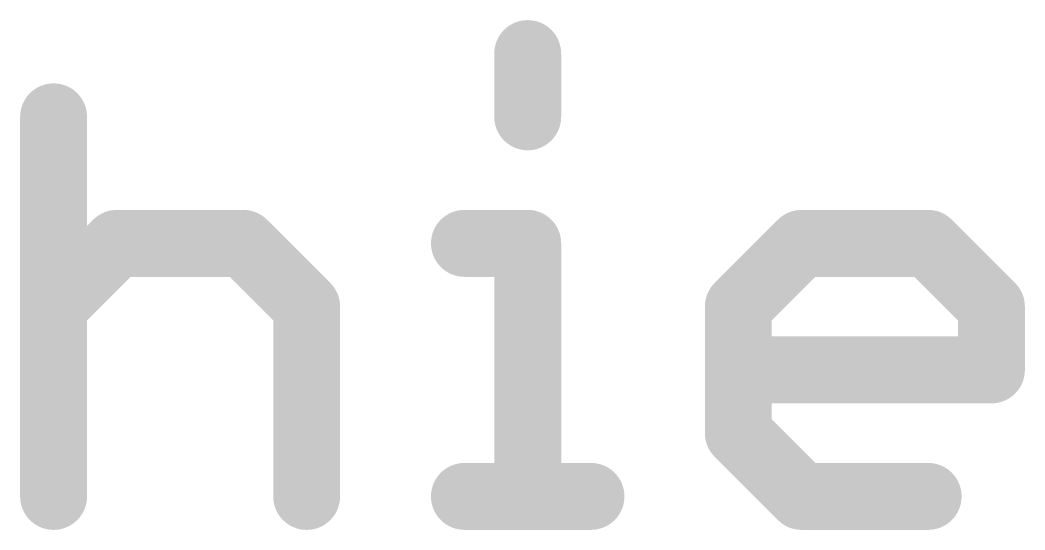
# Model space of a CAD drawing. Extents: x -16 to 95, y -11 to 53.
# Drawn here: x 24.71 to 28.141, y 39.878 to 41.619 of the extents above; entities that cross this region are included whole.
import ezdxf

# ---------------------------------------------------------------- set-up
doc = ezdxf.new("R2010")
doc.units = 0
doc.layers.add('21', color=41, linetype='CONTINUOUS')

msp = doc.modelspace()

# ---------------------------------------------------------------- linework, layer by layer
at = {"layer": '21', "const_width": 0.1143}
for points in [[(26.5004, 41.5049, 1), (26.3861, 41.5049)], [(24.8811, 41.2888, 1), (24.7668, 41.2888)], [(26.3861, 41.2888, 1), (26.5004, 41.2888)], [(25.04, 40.9138, 1), (25.04, 40.7995)], [(25.0804, 40.8162, 1), (24.9996, 40.897)], [(25.5126, 40.897, 1), (25.4318, 40.8162)], [(25.4722, 40.7995, 1), (25.4722, 40.9138)], [(26.2272, 40.9138, 1), (26.2272, 40.7995)], [(26.5004, 40.8566, 1), (26.3861, 40.8566)], [(26.4433, 40.7995, 1), (26.4433, 40.9138)], [(27.3788, 40.9138, 1), (27.3788, 40.7995)], [(27.4192, 40.8162, 1), (27.3384, 40.897)], [(27.8514, 40.897, 1), (27.7706, 40.8162)], [(27.811, 40.7995, 1), (27.811, 40.9138)], [(24.7835, 40.681, 1), (24.8643, 40.6001)], [(25.7454, 40.6406, 1), (25.6311, 40.6406)], [(25.6479, 40.6001, 1), (25.7287, 40.681)], [(27.2199, 40.6406, 1), (27.1056, 40.6406)], [(27.1223, 40.681, 1), (27.2031, 40.6001)], [(28.0842, 40.6406, 1), (27.9699, 40.6406)], [(27.9867, 40.6001, 1), (28.0675, 40.681)], [(27.1627, 40.4816, 1), (27.1627, 40.3673)], [(28.0271, 40.3673, 1), (28.0271, 40.4816)], [(27.9699, 40.4245, 1), (28.0842, 40.4245)], [(27.2031, 40.2488, 1), (27.1223, 40.168)], [(27.1056, 40.2084, 1), (27.2199, 40.2084)], [(26.2272, 40.0495, 1), (26.2272, 39.9352)], [(26.6594, 39.9352, 1), (26.6594, 40.0495)], [(27.3788, 40.0495, 1), (27.3788, 39.9352)], [(27.3384, 39.9519, 1), (27.4192, 40.0327)], [(27.811, 39.9352, 1), (27.811, 40.0495)], [(24.7668, 39.9923, 1), (24.8811, 39.9923)], [(25.6311, 39.9923, 1), (25.7454, 39.9923)], [(26.3861, 39.9923, 1), (26.5004, 39.9923)]]:
    msp.add_lwpolyline(points, format="xyb", dxfattribs=at)
at = {"layer": '21', "const_width": 0.2286}
for points in [[(26.4433, 41.5049), (26.4433, 41.2888)], [(24.8239, 41.2888), (24.8239, 39.9923)], [(24.8239, 40.6406), (25.04, 40.8566)], [(25.04, 40.8566), (25.4722, 40.8566)], [(25.4722, 40.8566), (25.6883, 40.6406)], [(26.2272, 40.8566), (26.4433, 40.8566)], [(26.4433, 40.8566), (26.4433, 39.9923)], [(27.1627, 40.6406), (27.3788, 40.8566)], [(27.3788, 40.8566), (27.811, 40.8566)], [(27.811, 40.8566), (28.0271, 40.6406)], [(25.6883, 40.6406), (25.6883, 39.9923)], [(27.1627, 40.2084), (27.1627, 40.6406)], [(28.0271, 40.6406), (28.0271, 40.4245)], [(28.0271, 40.4245), (27.1627, 40.4245)], [(27.3788, 39.9923), (27.1627, 40.2084)], [(26.2272, 39.9923), (26.6594, 39.9923)], [(27.811, 39.9923), (27.3788, 39.9923)]]:
    msp.add_lwpolyline(points, dxfattribs=at)

doc.saveas('drawing.dxf')
